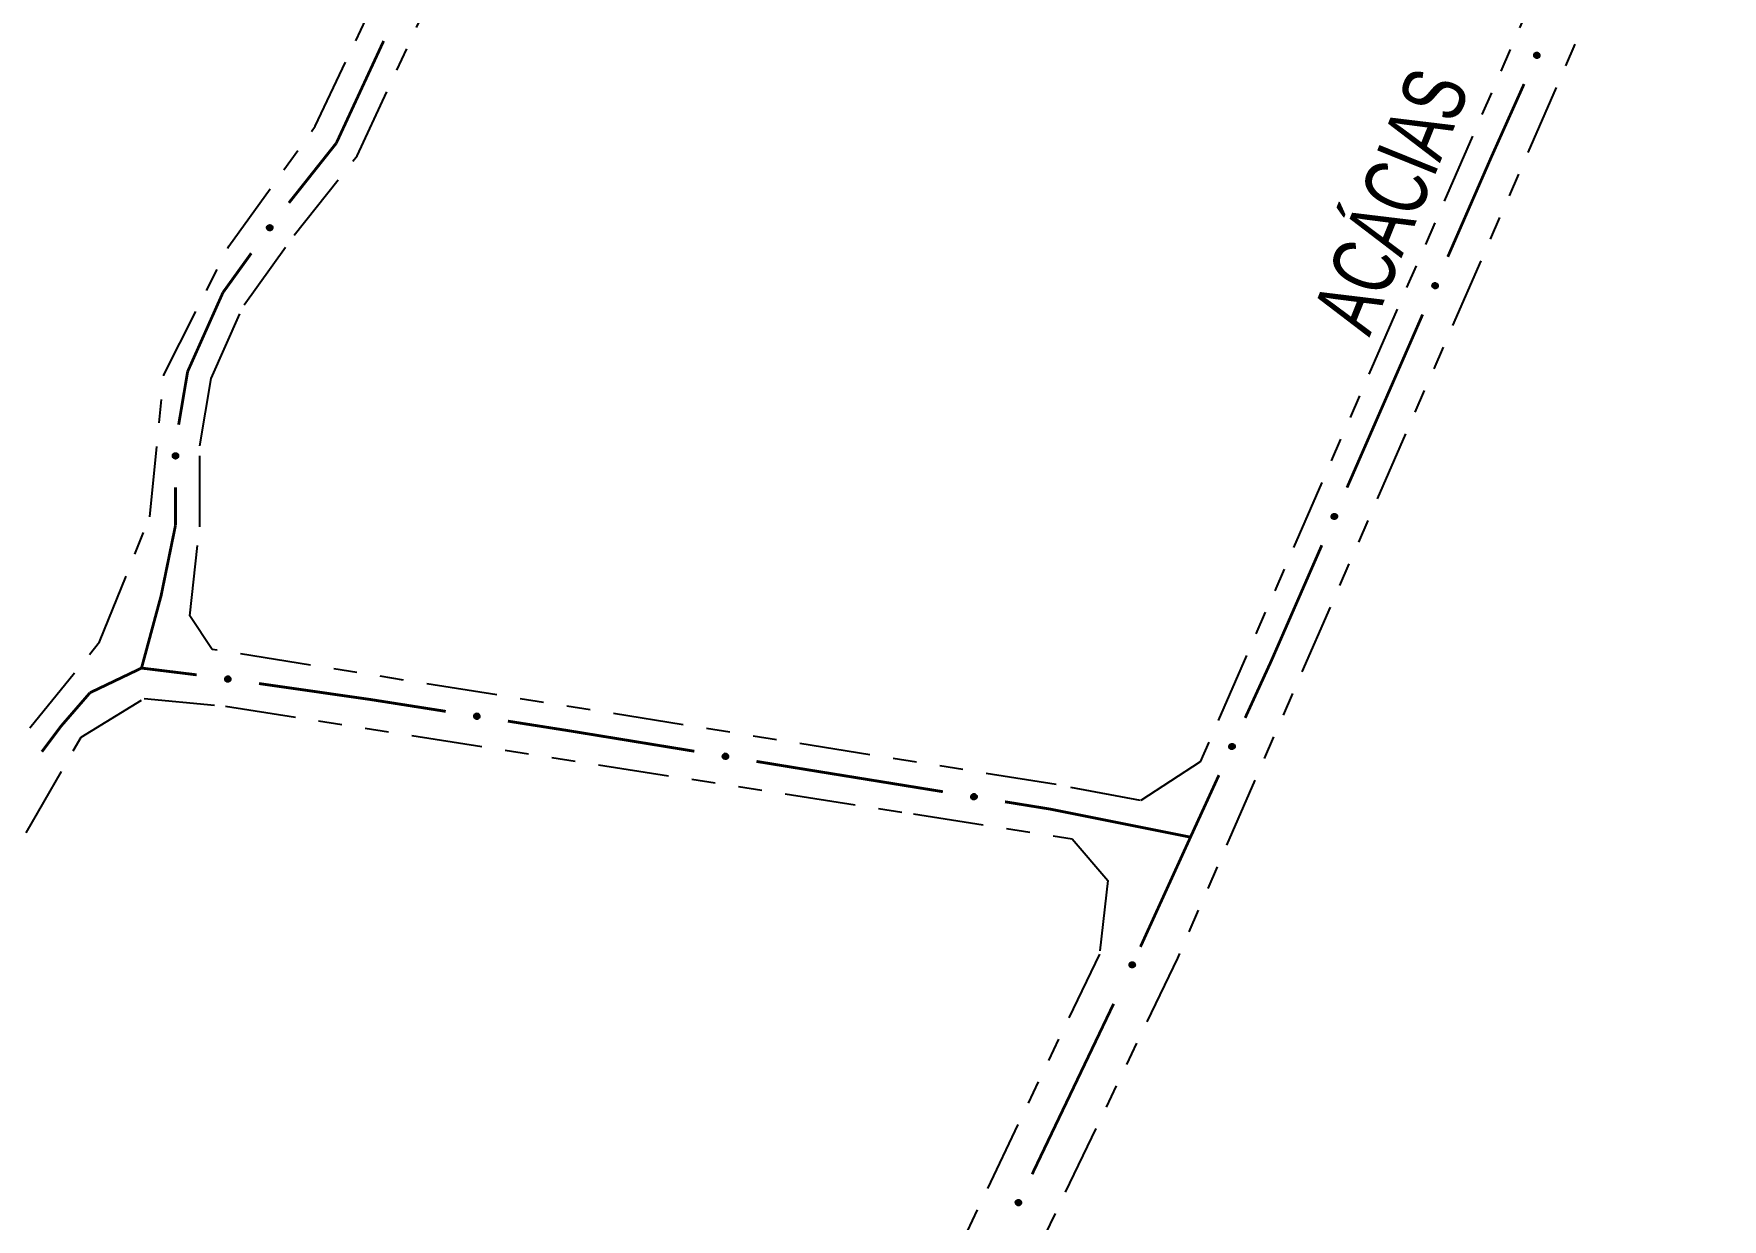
# Model space of a CAD drawing. Extents: x 203665 to 205970, y 4870865 to 4873745.
# Drawn here: x 204501.3 to 204608.6, y 4872321.7 to 4872397 of the extents above; entities that cross this region are included whole.
import ezdxf

# ---------------------------------------------------------------- set-up
doc = ezdxf.new("R2010")
doc.units = 0
doc.header["$LTSCALE"] = 1.5
doc.header["$MEASUREMENT"] = 0
doc.linetypes.add('TRACO_25', pattern=[8, 3, -1, 1, -1, 1, -1])
for name, color, linetype in [('SV-EIXO-RUA-N-PAV', 6, 'CONTINUOUS'), ('SV-RUA-NAO-PAV', 7, 'CONTINUOUS'), ('SV-TXT-RUA-N-PAV', 7, 'CONTINUOUS')]:
    doc.layers.add(name, color=color, linetype=linetype)
doc.styles.add('ARIAL', font='ARIAL.SHX')

msp = doc.modelspace()

# ---------------------------------------------------------------- linework, layer by layer
at = {"layer": 'SV-EIXO-RUA-N-PAV', "const_width": 0.18}
for points in [[(204523.525214, 4872396.58665), (204520.582204, 4872390.235375)], [(204593.932999, 4872389.251109), (204595.993651, 4872393.847947)], [(204520.515674, 4872390.091798), (204517.504672, 4872386.300165)], [(204520.582204, 4872390.235375), (204520.515674, 4872390.091798)], [(204593.54801, 4872388.369045), (204593.932999, 4872389.251109)], [(204591.147879, 4872382.870011), (204593.54801, 4872388.369045)], [(204515.11197, 4872383.095936), (204513.357173, 4872380.66269)], [(204513.312765, 4872380.601112), (204511.304081, 4872376.105365)], [(204513.357173, 4872380.66269), (204513.312765, 4872380.601112)], [(204588.312952, 4872376.374799), (204589.547792, 4872379.203988)], [(204511.304081, 4872376.105365), (204511.068724, 4872375.578598)], [(204587.947302, 4872375.538142), (204588.312952, 4872376.374799)], [(204511.068724, 4872375.578598), (204510.49853, 4872372.203376)], [(204584.7436, 4872368.207637), (204587.947302, 4872375.538142)], [(204510.295321, 4872368.220447), (204510.295553, 4872366.220447)], [(204510.295601, 4872365.803774), (204509.577291, 4872362.293181)], [(204510.295553, 4872366.220447), (204510.295601, 4872365.803774)], [(204579.918452, 4872357.167044), (204583.141749, 4872364.542385)], [(204509.577291, 4872362.293181), (204509.38027, 4872361.33028)], [(204509.38027, 4872361.33028), (204508.331097, 4872357.452559)], [(204508.13836, 4872356.740205), (204505.007247, 4872355.242716)], [(204508.331097, 4872357.452559), (204508.13836, 4872356.740205)], [(204508.663646, 4872356.675828), (204508.13836, 4872356.740205)], [(204579.521995, 4872356.302548), (204579.918452, 4872357.167044)], [(204511.641366, 4872356.310885), (204508.663646, 4872356.675828)], [(204522.650886, 4872354.74829), (204515.602875, 4872355.758201)], [(204578.271433, 4872353.575628), (204579.521995, 4872356.302548)], [(204504.865928, 4872355.175129), (204503.658662, 4872353.782129)], [(204505.007247, 4872355.242716), (204504.865928, 4872355.175129)], [(204523.520198, 4872354.611545), (204522.650886, 4872354.74829)], [(204527.471609, 4872353.989974), (204523.520198, 4872354.611545)], [(204503.658662, 4872353.782129), (204503.016292, 4872353.040934)], [(204503.016292, 4872353.040934), (204501.804785, 4872351.42559)], [(204535.313776, 4872352.756375), (204531.42302, 4872353.368404)], [(204535.374373, 4872352.74647), (204535.313776, 4872352.756375)], [(204543.26959, 4872351.455905), (204535.374373, 4872352.74647)], [(204550.110862, 4872350.33762), (204547.217198, 4872350.810623)], [(204550.177918, 4872350.326747), (204550.110862, 4872350.33762)], [(204559.061867, 4872348.886106), (204550.177918, 4872350.326747)], [(204574.796384, 4872345.99809), (204576.604017, 4872349.939734)], [(204565.903905, 4872347.776586), (204563.010289, 4872348.245821)], [(204565.971158, 4872347.763136), (204565.903905, 4872347.776586)], [(204574.796384, 4872345.99809), (204565.971158, 4872347.763136)], [(204574.520974, 4872345.394306), (204574.796384, 4872345.99809)], [(204571.615937, 4872339.025573), (204574.520974, 4872345.394306)], [(204564.733215, 4872324.581818), (204569.910681, 4872335.407428)]]:
    msp.add_lwpolyline(points, dxfattribs=at)
at = {"layer": 'SV-EIXO-RUA-N-PAV'}
for points in [[(204596.65254, 4872395.586885), (204596.634483, 4872395.632338), (204596.628258, 4872395.675095), (204596.633331, 4872395.712251), (204596.646374, 4872395.743915), (204596.663368, 4872395.774807), (204596.687372, 4872395.802172), (204596.720741, 4872395.826643), (204596.76621, 4872395.845077), (204596.810429, 4872395.848574), (204596.847122, 4872395.84555), (204596.880924, 4872395.83385), (204596.910657, 4872395.816839), (204596.938257, 4872395.790965), (204596.962726, 4872395.756906), (204596.980156, 4872395.710737), (204596.98597, 4872395.668778), (204596.98012, 4872395.632968), (204596.968142, 4872395.599061), (204596.950416, 4872395.567731), (204596.926698, 4872395.541004), (204596.892362, 4872395.51643), (204596.846565, 4872395.499831), (204596.804782, 4872395.493554), (204596.768899, 4872395.498899), (204596.735783, 4872395.511443), (204596.704592, 4872395.52811), (204596.676079, 4872395.551095), (204596.65254, 4872395.586885)], [(204516.455163, 4872384.770247), (204516.463667, 4872384.722084), (204516.461128, 4872384.678951), (204516.448655, 4872384.643586), (204516.429484, 4872384.615208), (204516.406602, 4872384.588385), (204516.377565, 4872384.566432), (204516.339941, 4872384.549206), (204516.291686, 4872384.540336), (204516.247672, 4872384.545841), (204516.212346, 4872384.556215), (204516.181604, 4872384.574501), (204516.15592, 4872384.597166), (204516.134114, 4872384.628082), (204516.117028, 4872384.666381), (204516.109284, 4872384.715119), (204516.112063, 4872384.757388), (204516.125026, 4872384.791278), (204516.143605, 4872384.822067), (204516.167294, 4872384.849171), (204516.195921, 4872384.870556), (204516.234514, 4872384.887689), (204516.282719, 4872384.894696), (204516.324909, 4872384.892405), (204516.358973, 4872384.879922), (204516.388873, 4872384.860947), (204516.416055, 4872384.838324), (204516.439338, 4872384.810054), (204516.455163, 4872384.770247)], [(204590.189471, 4872380.94935), (204590.170966, 4872380.994623), (204590.164319, 4872381.037316), (204590.169024, 4872381.07452), (204590.181755, 4872381.106312), (204590.198442, 4872381.13737), (204590.222174, 4872381.164971), (204590.2553, 4872381.189771), (204590.300585, 4872381.208653), (204590.344767, 4872381.212587), (204590.381489, 4872381.209925), (204590.415404, 4872381.19856), (204590.445304, 4872381.181843), (204590.473159, 4872381.156243), (204590.497963, 4872381.122428), (204590.515847, 4872381.076433), (204590.522076, 4872381.034533), (204590.51658, 4872380.998667), (204590.504938, 4872380.964643), (204590.487522, 4872380.93314), (204590.464069, 4872380.90618), (204590.429977, 4872380.881268), (204590.384347, 4872380.864218), (204590.342627, 4872380.857528), (204590.306694, 4872380.862519), (204590.273455, 4872380.874735), (204590.242101, 4872380.891093), (204590.213362, 4872380.913794), (204590.189471, 4872380.94935)], [(204510.405153, 4872370.364141), (204510.440227, 4872370.330055), (204510.463401, 4872370.293587), (204510.473975, 4872370.257608), (204510.475029, 4872370.223379), (204510.472163, 4872370.188238), (204510.461457, 4872370.153447), (204510.441022, 4872370.117465), (204510.407076, 4872370.082041), (204510.368158, 4872370.060756), (204510.33344, 4872370.048502), (204510.29781, 4872370.045348), (204510.263719, 4872370.048704), (204510.227948, 4872370.06102), (204510.191686, 4872370.082086), (204510.156892, 4872370.117082), (204510.134417, 4872370.152989), (204510.125103, 4872370.188058), (204510.122159, 4872370.223898), (204510.125515, 4872370.259738), (204510.136221, 4872370.293829), (204510.157497, 4872370.330302), (204510.192493, 4872370.364186), (204510.22805, 4872370.38701), (204510.262979, 4872370.396814), (204510.298329, 4872370.398918), (204510.333609, 4872370.396472), (204510.36903, 4872370.387166), (204510.405153, 4872370.364141)], [(204583.784268, 4872366.287438), (204583.765784, 4872366.332719), (204583.759158, 4872366.375416), (204583.763882, 4872366.412618), (204583.776627, 4872366.444404), (204583.793329, 4872366.475454), (204583.817075, 4872366.503043), (204583.850213, 4872366.527827), (204583.895506, 4872366.546687), (204583.939691, 4872366.5506), (204583.976411, 4872366.547921), (204584.010321, 4872366.536539), (204584.040212, 4872366.519808), (204584.068055, 4872366.494195), (204584.092843, 4872366.460367), (204584.110705, 4872366.414364), (204584.116914, 4872366.372461), (204584.111401, 4872366.336597), (204584.099742, 4872366.302579), (204584.082311, 4872366.271084), (204584.058845, 4872366.244136), (204584.024741, 4872366.21924), (204583.979103, 4872366.202212), (204583.93738, 4872366.195542), (204583.901449, 4872366.20055), (204583.868216, 4872366.212782), (204583.83687, 4872366.229155), (204583.808142, 4872366.251871), (204583.784268, 4872366.287438)], [(204513.74971, 4872355.912536), (204513.71099, 4872355.882656), (204513.671602, 4872355.864893), (204513.634487, 4872355.859534), (204513.600454, 4872355.863349), (204513.566077, 4872355.871175), (204513.533157, 4872355.886711), (204513.50044, 4872355.912048), (204513.470194, 4872355.950679), (204513.45465, 4872355.992224), (204513.447448, 4872356.02833), (204513.449384, 4872356.064047), (204513.457545, 4872356.097315), (204513.474814, 4872356.130976), (204513.500815, 4872356.163881), (204513.540395, 4872356.193355), (204513.579129, 4872356.210504), (204513.615165, 4872356.214746), (204513.65106, 4872356.212572), (204513.686061, 4872356.204163), (204513.718287, 4872356.188726), (204513.75137, 4872356.162488), (204513.779943, 4872356.123036), (204513.797489, 4872356.084599), (204513.802235, 4872356.048632), (204513.7993, 4872356.013341), (204513.79187, 4872355.978766), (204513.77763, 4872355.945024), (204513.74971, 4872355.912536)], [(204529.572144, 4872353.548119), (204529.533019, 4872353.518772), (204529.493391, 4872353.501551), (204529.456206, 4872353.4967), (204529.422228, 4872353.500982), (204529.387961, 4872353.509278), (204529.355258, 4872353.525264), (204529.322891, 4872353.551046), (204529.293177, 4872353.590088), (204529.278204, 4872353.631842), (204529.271498, 4872353.668044), (204529.273922, 4872353.70373), (204529.282539, 4872353.736884), (204529.300268, 4872353.770305), (204529.326716, 4872353.802851), (204529.366697, 4872353.831779), (204529.405663, 4872353.848396), (204529.441753, 4872353.852144), (204529.477615, 4872353.849479), (204529.512497, 4872353.84059), (204529.544509, 4872353.824713), (204529.577229, 4872353.798024), (204529.605259, 4872353.758185), (204529.622276, 4872353.719511), (204529.626529, 4872353.683482), (204529.623111, 4872353.648235), (204529.615208, 4872353.613764), (204529.600507, 4872353.580221), (204529.572144, 4872353.548119)], [(204577.277771, 4872351.672967), (204577.260104, 4872351.718573), (204577.254246, 4872351.761382), (204577.259636, 4872351.798493), (204577.272951, 4872351.830045), (204577.290208, 4872351.860789), (204577.314445, 4872351.887948), (204577.348023, 4872351.912133), (204577.393647, 4872351.930176), (204577.437895, 4872351.933295), (204577.474561, 4872351.929957), (204577.508261, 4872351.917968), (204577.537847, 4872351.900703), (204577.565226, 4872351.874594), (204577.589402, 4872351.840326), (204577.606435, 4872351.79401), (204577.611891, 4872351.752002), (204577.605734, 4872351.716243), (204577.593467, 4872351.68244), (204577.575472, 4872351.651263), (204577.551527, 4872351.624741), (204577.516981, 4872351.600461), (204577.471044, 4872351.584255), (204577.429208, 4872351.578336), (204577.393373, 4872351.583988), (204577.360365, 4872351.596815), (204577.329318, 4872351.613749), (204577.301003, 4872351.636976), (204577.277771, 4872351.672967)], [(204545.367434, 4872351.001447), (204545.328133, 4872350.972336), (204545.288403, 4872350.955353), (204545.251189, 4872350.950725), (204545.217238, 4872350.955211), (204545.183021, 4872350.963712), (204545.150415, 4872350.979894), (204545.118203, 4872351.005871), (204545.088724, 4872351.04509), (204545.074001, 4872351.086933), (204545.067513, 4872351.123175), (204545.070152, 4872351.158846), (204545.078967, 4872351.191948), (204545.096896, 4872351.225262), (204545.12354, 4872351.257648), (204545.163694, 4872351.286336), (204545.202758, 4872351.302718), (204545.238871, 4872351.306249), (204545.274716, 4872351.303369), (204545.309544, 4872351.294271), (204545.34146, 4872351.278202), (204545.37402, 4872351.251317), (204545.40181, 4872351.21131), (204545.418594, 4872351.172535), (204545.422631, 4872351.136481), (204545.419001, 4872351.101255), (204545.410891, 4872351.066833), (204545.395989, 4872351.033379), (204545.367434, 4872351.001447)], [(204561.160285, 4872348.434303), (204561.121021, 4872348.405143), (204561.081312, 4872348.388109), (204561.044104, 4872348.383435), (204561.010148, 4872348.387878), (204560.97592, 4872348.396335), (204560.943293, 4872348.412476), (204560.911049, 4872348.438412), (204560.88152, 4872348.477594), (204560.866745, 4872348.519418), (204560.86021, 4872348.555652), (204560.862804, 4872348.591326), (204560.871578, 4872348.624439), (204560.889465, 4872348.657776), (204560.916067, 4872348.690195), (204560.956185, 4872348.718934), (204560.995228, 4872348.735366), (204561.031336, 4872348.738943), (204561.067185, 4872348.736108), (204561.102025, 4872348.727054), (204561.133961, 4872348.711025), (204561.166554, 4872348.684182), (204561.194395, 4872348.64421), (204561.211229, 4872348.605456), (204561.215311, 4872348.569408), (204561.211725, 4872348.534177), (204561.20366, 4872348.499744), (204561.1888, 4872348.466271), (204561.160285, 4872348.434303)], [(204570.937331, 4872337.80311), (204570.919571, 4872337.84868), (204570.913626, 4872337.891477), (204570.918941, 4872337.928599), (204570.932191, 4872337.960178), (204570.949386, 4872337.990958), (204570.973568, 4872338.018165), (204571.007097, 4872338.042418), (204571.052685, 4872338.060554), (204571.096926, 4872338.063763), (204571.133599, 4872338.0605), (204571.167323, 4872338.048579), (204571.196944, 4872338.031374), (204571.224376, 4872338.005321), (204571.248621, 4872337.971103), (204571.265749, 4872337.924821), (204571.27129, 4872337.882824), (204571.265206, 4872337.847053), (204571.253007, 4872337.813225), (204571.235076, 4872337.782012), (204571.211184, 4872337.755441), (204571.176688, 4872337.731091), (204571.130784, 4872337.714791), (204571.088961, 4872337.708787), (204571.053114, 4872337.714367), (204571.02008, 4872337.727127), (204570.988998, 4872337.743997), (204570.960636, 4872337.767167), (204570.937331, 4872337.80311)], [(204563.709005, 4872322.695425), (204563.692075, 4872322.74131), (204563.686908, 4872322.784208), (204563.692896, 4872322.821227), (204563.706718, 4872322.85256), (204563.724468, 4872322.883023), (204563.74914, 4872322.909787), (204563.783104, 4872322.933427), (204563.829013, 4872322.950733), (204563.873306, 4872322.953138), (204563.909913, 4872322.949209), (204563.943415, 4872322.936678), (204563.972719, 4872322.918938), (204563.999673, 4872322.892391), (204564.023294, 4872322.857738), (204564.039578, 4872322.811153), (204564.044356, 4872322.769063), (204564.037623, 4872322.733408), (204564.024812, 4872322.699807), (204564.006318, 4872322.668924), (204563.981947, 4872322.642791), (204563.947015, 4872322.619072), (204563.900822, 4872322.603609), (204563.858897, 4872322.598364), (204563.823157, 4872322.604594), (204563.79036, 4872322.617952), (204563.75959, 4872322.635384), (204563.731653, 4872322.659065), (204563.709005, 4872322.695425)]]:
    msp.add_lwpolyline(points, close=True, dxfattribs=at)
for points in [[(204596.628258, 4872395.675095), (204596.663368, 4872395.774807)], [(204596.630829, 4872395.656696), (204596.672649, 4872395.780008)], [(204596.634483, 4872395.632338), (204596.687372, 4872395.802172)], [(204596.64371, 4872395.612043), (204596.701416, 4872395.807487)], [(204596.65254, 4872395.586885), (204596.720741, 4872395.826643)], [(204596.666294, 4872395.569021), (204596.74375, 4872395.831874)], [(204596.676079, 4872395.551095), (204596.76621, 4872395.845077)], [(204596.692399, 4872395.543861), (204596.786042, 4872395.842823)], [(204596.704592, 4872395.52811), (204596.810429, 4872395.848574)], [(204596.720737, 4872395.523681), (204596.825114, 4872395.843252)], [(204596.735783, 4872395.511443), (204596.847122, 4872395.84555)], [(204596.753797, 4872395.507365), (204596.865688, 4872395.837027)], [(204596.768899, 4872395.498899), (204596.880924, 4872395.83385)], [(204596.788962, 4872395.499079), (204596.895013, 4872395.822386)], [(204596.804782, 4872395.493554), (204596.910657, 4872395.816839)], [(204596.827475, 4872395.498263), (204596.92348, 4872395.799157)], [(204596.846565, 4872395.499831), (204596.938257, 4872395.790965)], [(204596.869638, 4872395.51226), (204596.949714, 4872395.770948)], [(204596.892362, 4872395.51643), (204596.962726, 4872395.756906)], [(204596.909611, 4872395.534715), (204596.968691, 4872395.726553)], [(204596.926698, 4872395.541004), (204596.980156, 4872395.710737)], [(204596.939752, 4872395.558588), (204596.980885, 4872395.683703)], [(204596.950416, 4872395.567731), (204596.98597, 4872395.668778)], [(204516.195921, 4872384.870556), (204516.109284, 4872384.715119)], [(204516.167294, 4872384.849171), (204516.112063, 4872384.757388)], [(204516.179585, 4872384.855972), (204516.11403, 4872384.741743)], [(204516.234514, 4872384.887689), (204516.117028, 4872384.666381)], [(204516.213926, 4872384.873264), (204516.117317, 4872384.697314)], [(204516.257611, 4872384.887183), (204516.126937, 4872384.65)], [(204516.282719, 4872384.894696), (204516.134114, 4872384.628082)], [(204516.301732, 4872384.892376), (204516.146932, 4872384.617074)], [(204516.324909, 4872384.892405), (204516.15592, 4872384.597166)], [(204516.339287, 4872384.883798), (204516.17012, 4872384.588575)], [(204516.358973, 4872384.879922), (204516.181604, 4872384.574501)], [(204516.372053, 4872384.86858), (204516.195884, 4872384.568312)], [(204516.388873, 4872384.860947), (204516.212346, 4872384.556215)], [(204516.401137, 4872384.845923), (204516.234365, 4872384.55402)], [(204516.416055, 4872384.838324), (204516.247672, 4872384.545841)], [(204516.424815, 4872384.820435), (204516.272718, 4872384.546549)], [(204516.439338, 4872384.810054), (204516.291686, 4872384.540336)], [(204516.4453, 4872384.790521), (204516.316349, 4872384.54873)], [(204516.455163, 4872384.770247), (204516.339941, 4872384.549206)], [(204516.458729, 4872384.743824), (204516.362737, 4872384.564064)], [(204516.463667, 4872384.722084), (204516.377565, 4872384.566432)], [(204516.462326, 4872384.69749), (204516.396462, 4872384.585166)], [(204516.461128, 4872384.678951), (204516.406602, 4872384.588385)], [(204590.164319, 4872381.037316), (204590.198442, 4872381.13737)], [(204590.167072, 4872381.018944), (204590.207671, 4872381.142663)], [(204590.170966, 4872380.994623), (204590.222174, 4872381.164971)], [(204590.180393, 4872380.97442), (204590.236165, 4872381.170425)], [(204590.189471, 4872380.94935), (204590.2553, 4872381.189771)], [(204590.203401, 4872380.931624), (204590.278257, 4872381.195229)], [(204590.213362, 4872380.913794), (204590.300585, 4872381.208653)], [(204590.229753, 4872380.906722), (204590.320438, 4872381.206595)], [(204590.242101, 4872380.891093), (204590.344767, 4872381.212587)], [(204590.258289, 4872380.886823), (204590.359504, 4872381.20741)], [(204590.273455, 4872380.874735), (204590.381489, 4872381.209925)], [(204590.291509, 4872380.870835), (204590.400138, 4872381.201586)], [(204590.306694, 4872380.862519), (204590.415404, 4872381.19856)], [(204590.326754, 4872380.862896), (204590.429606, 4872381.187235)], [(204590.342627, 4872380.857528), (204590.445304, 4872381.181843)], [(204590.365273, 4872380.862461), (204590.458301, 4872381.164289)], [(204590.384347, 4872380.864218), (204590.473159, 4872381.156243)], [(204590.407296, 4872380.876874), (204590.484812, 4872381.136341)], [(204590.429977, 4872380.881268), (204590.497963, 4872381.122428)], [(204590.447045, 4872380.899723), (204590.504227, 4872381.092135)], [(204590.464069, 4872380.90618), (204590.515847, 4872381.076433)], [(204590.476949, 4872380.923892), (204590.516844, 4872381.049407)], [(204590.487522, 4872380.93314), (204590.522076, 4872381.034533)], [(204510.125515, 4872370.259738), (204510.134417, 4872370.152989)], [(204510.131504, 4872370.272444), (204510.145164, 4872370.141451)], [(204510.136221, 4872370.293829), (204510.156892, 4872370.117082)], [(204510.149239, 4872370.306559), (204510.173823, 4872370.107342)], [(204510.157497, 4872370.330302), (204510.191686, 4872370.082086)], [(204510.176525, 4872370.343404), (204510.209305, 4872370.074597)], [(204510.192493, 4872370.364186), (204510.227948, 4872370.06102)], [(204510.20927, 4872370.373428), (204510.244784, 4872370.059591)], [(204510.22805, 4872370.38701), (204510.263719, 4872370.048704)], [(204510.244746, 4872370.388441), (204510.280263, 4872370.050044)], [(204510.262979, 4872370.396814), (204510.29781, 4872370.045348)], [(204510.280223, 4872370.395268), (204510.313012, 4872370.048683)], [(204510.298329, 4872370.398918), (204510.33344, 4872370.048502)], [(204510.317065, 4872370.393908), (204510.352581, 4872370.059604)], [(204510.333609, 4872370.396472), (204510.368158, 4872370.060756)], [(204510.351179, 4872370.387089), (204510.388057, 4872370.075982)], [(204510.36903, 4872370.387166), (204510.407076, 4872370.082041)], [(204510.385293, 4872370.374812), (204510.422167, 4872370.103277)], [(204510.405153, 4872370.364141), (204510.441022, 4872370.117465)], [(204510.423503, 4872370.344797), (204510.450817, 4872370.142851)], [(204510.440227, 4872370.330055), (204510.461457, 4872370.153447)], [(204510.453527, 4872370.309323), (204510.465823, 4872370.179695)], [(204510.463401, 4872370.293587), (204510.472163, 4872370.188238)], [(204583.759158, 4872366.375416), (204583.793329, 4872366.475454)], [(204583.761902, 4872366.357043), (204583.802561, 4872366.480742)], [(204583.765784, 4872366.332719), (204583.817075, 4872366.503043)], [(204583.775202, 4872366.312512), (204583.831069, 4872366.50849)], [(204583.784268, 4872366.287438), (204583.850213, 4872366.527827)], [(204583.79819, 4872366.269705), (204583.873172, 4872366.533274)], [(204583.808142, 4872366.251871), (204583.895506, 4872366.546687)], [(204583.82453, 4872366.244791), (204583.915359, 4872366.54462)], [(204583.83687, 4872366.229155), (204583.939691, 4872366.5506)], [(204583.853056, 4872366.224878), (204583.954425, 4872366.545416)], [(204583.868216, 4872366.212782), (204583.976411, 4872366.547921)], [(204583.886268, 4872366.208874), (204583.995056, 4872366.539572)], [(204583.901449, 4872366.20055), (204584.010321, 4872366.536539)], [(204583.921509, 4872366.200918), (204584.024518, 4872366.525207)], [(204583.93738, 4872366.195542), (204584.040212, 4872366.519808)], [(204583.960028, 4872366.200464), (204584.053201, 4872366.502247)], [(204583.979103, 4872366.202212), (204584.068055, 4872366.494195)], [(204584.002058, 4872366.214857), (204584.079699, 4872366.474286)], [(204584.024741, 4872366.21924), (204584.092843, 4872366.460367)], [(204584.041819, 4872366.237687), (204584.099093, 4872366.430071)], [(204584.058845, 4872366.244136), (204584.110705, 4872366.414364)], [(204584.071734, 4872366.261842), (204584.111689, 4872366.387338)], [(204584.082311, 4872366.271084), (204584.116914, 4872366.372461)], [(204513.7993, 4872356.013341), (204513.447448, 4872356.02833)], [(204513.802235, 4872356.048632), (204513.449384, 4872356.064047)], [(204513.798257, 4872356.031782), (204513.450527, 4872356.048525)], [(204513.79187, 4872355.978766), (204513.45465, 4872355.992224)], [(204513.79168, 4872355.995506), (204513.45572, 4872356.007806)], [(204513.796535, 4872356.067869), (204513.456523, 4872356.080749)], [(204513.797489, 4872356.084599), (204513.457545, 4872356.097315)], [(204513.780088, 4872355.962706), (204513.466897, 4872355.970365)], [(204513.77763, 4872355.945024), (204513.470194, 4872355.950679)], [(204513.78671, 4872356.105117), (204513.47101, 4872356.114513)], [(204513.779943, 4872356.123036), (204513.474814, 4872356.130976)], [(204513.763093, 4872355.93068), (204513.489073, 4872355.932726)], [(204513.761639, 4872356.141792), (204513.490901, 4872356.147503)], [(204513.74971, 4872355.912536), (204513.50044, 4872355.912048)], [(204513.75137, 4872356.162488), (204513.500815, 4872356.163881)], [(204513.727958, 4872355.897117), (204513.524179, 4872355.898747)], [(204513.72904, 4872356.174032), (204513.52835, 4872356.177977)], [(204513.71099, 4872355.882656), (204513.533157, 4872355.886711)], [(204513.718287, 4872356.188726), (204513.540395, 4872356.193355)], [(204513.688581, 4872355.872433), (204513.55852, 4872355.878664)], [(204513.671602, 4872355.864893), (204513.566077, 4872355.871175)], [(204513.697788, 4872356.196431), (204513.566183, 4872356.201504)], [(204513.686061, 4872356.204163), (204513.579129, 4872356.210504)], [(204529.623111, 4872353.648235), (204529.271498, 4872353.668044)], [(204529.626529, 4872353.683482), (204529.273922, 4872353.70373)], [(204529.622321, 4872353.666689), (204529.274853, 4872353.688195)], [(204529.615208, 4872353.613764), (204529.278204, 4872353.631842)], [(204529.615248, 4872353.630506), (204529.279488, 4872353.647408)], [(204529.621094, 4872353.702795), (204529.28129, 4872353.720334)], [(204529.622276, 4872353.719511), (204529.282539, 4872353.736884)], [(204529.603207, 4872353.597868), (204529.29015, 4872353.609817)], [(204529.600507, 4872353.580221), (204529.293177, 4872353.590088)], [(204529.611779, 4872353.740174), (204529.296239, 4872353.753896)], [(204529.605259, 4872353.758185), (204529.300268, 4872353.770305)], [(204529.585775, 4872353.566077), (204529.311808, 4872353.571878)], [(204529.587213, 4872353.77719), (204529.316579, 4872353.78661)], [(204529.577229, 4872353.798024), (204529.326716, 4872353.802851)], [(204529.55506, 4872353.809874), (204529.354443, 4872353.816568)], [(204529.544509, 4872353.824713), (204529.366697, 4872353.831779)], [(204529.524117, 4872353.832698), (204529.392594, 4872353.839574)], [(204529.512497, 4872353.84059), (204529.405663, 4872353.848396)], [(204529.572144, 4872353.548119), (204529.322891, 4872353.551046)], [(204529.550183, 4872353.532999), (204529.346446, 4872353.537422)], [(204529.533019, 4872353.518772), (204529.355258, 4872353.525264)], [(204529.510471, 4872353.508858), (204529.380508, 4872353.51687)], [(204529.493391, 4872353.501551), (204529.387961, 4872353.509278)], [(204577.254246, 4872351.761382), (204577.290208, 4872351.860789)], [(204577.256659, 4872351.742962), (204577.299533, 4872351.865911)], [(204577.260104, 4872351.718573), (204577.314445, 4872351.887948)], [(204577.269157, 4872351.6982), (204577.328534, 4872351.893142)], [(204577.277771, 4872351.672967), (204577.348023, 4872351.912133)], [(204577.291372, 4872351.654986), (204577.371076, 4872351.917167)], [(204577.301003, 4872351.636976), (204577.393647, 4872351.930176)], [(204577.317261, 4872351.629603), (204577.41346, 4872351.927753)], [(204577.329318, 4872351.613749), (204577.437895, 4872351.933295)], [(204577.345424, 4872351.609182), (204577.452534, 4872351.927848)], [(204577.360365, 4872351.596815), (204577.474561, 4872351.929957)], [(204577.378344, 4872351.592583), (204577.493053, 4872351.921275)], [(204577.393373, 4872351.583988), (204577.508261, 4872351.917968)], [(204577.413436, 4872351.583996), (204577.522252, 4872351.906383)], [(204577.429208, 4872351.578336), (204577.537847, 4872351.900703)], [(204577.451941, 4872351.582851), (204577.550519, 4872351.882912)], [(204577.471044, 4872351.584255), (204577.565226, 4872351.874594)], [(204577.494223, 4872351.596486), (204577.57651, 4872351.854479)], [(204577.516981, 4872351.600461), (204577.589402, 4872351.840326)], [(204577.534387, 4872351.618598), (204577.595107, 4872351.809923)], [(204577.551527, 4872351.624741), (204577.606435, 4872351.79401)], [(204577.564731, 4872351.642212), (204577.606933, 4872351.76697)], [(204577.575472, 4872351.651263), (204577.611891, 4872351.752002)], [(204545.419001, 4872351.101255), (204545.067513, 4872351.123175)], [(204545.422631, 4872351.136481), (204545.070152, 4872351.158846)], [(204545.418321, 4872351.119713), (204545.070989, 4872351.143306)], [(204545.410891, 4872351.066833), (204545.074001, 4872351.086933)], [(204545.411031, 4872351.083574), (204545.075379, 4872351.102492)], [(204545.417311, 4872351.155827), (204545.077619, 4872351.175405)], [(204545.418594, 4872351.172535), (204545.078967, 4872351.191948)], [(204545.398795, 4872351.051008), (204545.085815, 4872351.064837)], [(204545.395989, 4872351.033379), (204545.088724, 4872351.04509)], [(204545.408222, 4872351.193261), (204545.092769, 4872351.208877)], [(204545.40181, 4872351.21131), (204545.096896, 4872351.225262)], [(204545.381172, 4872351.019323), (204545.107245, 4872351.026769)], [(204545.383878, 4872351.230423), (204545.113305, 4872351.241469)], [(204545.367434, 4872351.001447), (204545.118203, 4872351.005871)], [(204545.37402, 4872351.251317), (204545.12354, 4872351.257648)], [(204545.345382, 4872350.98646), (204545.141675, 4872350.992105)], [(204545.328133, 4872350.972336), (204545.150415, 4872350.979894)], [(204545.351921, 4872351.2633), (204545.151348, 4872351.271198)], [(204545.34146, 4872351.278202), (204545.163694, 4872351.286336)], [(204545.305527, 4872350.962557), (204545.175614, 4872350.971349)], [(204545.288403, 4872350.955353), (204545.183021, 4872350.963712)], [(204545.321117, 4872351.286309), (204545.189637, 4872351.293975)], [(204545.309544, 4872351.294271), (204545.202758, 4872351.302718)], [(204561.211725, 4872348.534177), (204560.86021, 4872348.555652)], [(204561.215311, 4872348.569408), (204560.862804, 4872348.591326)], [(204561.211023, 4872348.552634), (204560.863661, 4872348.575787)], [(204561.20366, 4872348.499744), (204560.866745, 4872348.519418)], [(204561.203779, 4872348.516486), (204560.868102, 4872348.534979)], [(204561.209967, 4872348.588746), (204560.87025, 4872348.607895)], [(204561.211229, 4872348.605456), (204560.871578, 4872348.624439)], [(204561.191583, 4872348.483904), (204560.878587, 4872348.497337)], [(204561.1888, 4872348.466271), (204560.88152, 4872348.477594)], [(204561.20083, 4872348.626169), (204560.885358, 4872348.641386)], [(204561.194395, 4872348.64421), (204560.889465, 4872348.657776)], [(204561.174001, 4872348.452197), (204560.900065, 4872348.459296)], [(204561.17644, 4872348.663301), (204560.905853, 4872348.674003)], [(204561.160285, 4872348.434303), (204560.911049, 4872348.438412)], [(204561.166554, 4872348.684182), (204560.916067, 4872348.690195)], [(204561.138252, 4872348.419288), (204560.934539, 4872348.424676)], [(204561.121021, 4872348.405143), (204560.943293, 4872348.412476)], [(204561.144441, 4872348.696137), (204560.943858, 4872348.703781)], [(204561.133961, 4872348.711025), (204560.956185, 4872348.718934)], [(204561.098427, 4872348.395335), (204560.968503, 4872348.403963)], [(204561.081312, 4872348.388109), (204560.97592, 4872348.396335)], [(204561.113607, 4872348.719107), (204560.982118, 4872348.726606)], [(204561.102025, 4872348.727054), (204560.995228, 4872348.735366)], [(204570.913626, 4872337.891477), (204570.949386, 4872337.990958)], [(204570.916077, 4872337.873062), (204570.958701, 4872337.996098)], [(204570.919571, 4872337.84868), (204570.973568, 4872338.018165)], [(204570.928666, 4872337.828325), (204570.987647, 4872338.023388)], [(204570.937331, 4872337.80311), (204571.007097, 4872338.042418)], [(204570.950969, 4872337.785157), (204571.03014, 4872338.047499)], [(204570.960636, 4872337.767167), (204571.052685, 4872338.060554)], [(204570.976909, 4872337.759827), (204571.072502, 4872338.058171)], [(204570.988998, 4872337.743997), (204571.096926, 4872338.063763)], [(204571.005114, 4872337.739462), (204571.111576, 4872338.058346)], [(204571.02008, 4872337.727127), (204571.133599, 4872338.0605)], [(204571.038068, 4872337.722931), (204571.152108, 4872338.051855)], [(204571.053114, 4872337.714367), (204571.167323, 4872338.048579)], [(204571.073177, 4872337.714415), (204571.181337, 4872338.037023)], [(204571.088961, 4872337.708787), (204571.196944, 4872338.031374)], [(204571.111684, 4872337.713348), (204571.209652, 4872338.013609)], [(204571.130784, 4872337.714791), (204571.224376, 4872338.005321)], [(204571.153938, 4872337.727069), (204571.235701, 4872337.98523)], [(204571.176688, 4872337.731091), (204571.248621, 4872337.971103)], [(204571.194057, 4872337.749263), (204571.254388, 4872337.940711)], [(204571.211184, 4872337.755441), (204571.265749, 4872337.924821)], [(204571.224353, 4872337.772938), (204571.266302, 4872337.897782)], [(204571.235076, 4872337.782012), (204571.27129, 4872337.882824)], [(204563.686908, 4872322.784208), (204563.724468, 4872322.883023)], [(204563.689024, 4872322.765751), (204563.733875, 4872322.887993)], [(204563.692075, 4872322.74131), (204563.74914, 4872322.909787)], [(204563.700799, 4872322.720794), (204563.763311, 4872322.914754)], [(204563.709005, 4872322.695425), (204563.783104, 4872322.933427)], [(204563.722314, 4872322.677228), (204563.806235, 4872322.938089)], [(204563.731653, 4872322.659065), (204563.829013, 4872322.950733)], [(204563.74779, 4872322.65143), (204563.848784, 4872322.94799)], [(204563.75959, 4872322.635384), (204563.873306, 4872322.953138)], [(204563.775621, 4872322.630557), (204563.887855, 4872322.947455)], [(204563.79036, 4872322.617952), (204563.909913, 4872322.949209)], [(204563.808269, 4872322.613431), (204563.928263, 4872322.94023)], [(204563.823157, 4872322.604594), (204563.943415, 4872322.936678)], [(204563.843218, 4872322.604278), (204563.957218, 4872322.924869)], [(204563.858897, 4872322.598364), (204563.972719, 4872322.918938)], [(204563.8817, 4872322.602512), (204563.985102, 4872322.900945)], [(204563.900822, 4872322.603609), (204563.999673, 4872322.892391)], [(204563.924195, 4872322.615464), (204564.010632, 4872322.872097)], [(204563.947015, 4872322.619072), (204564.023294, 4872322.857738)], [(204563.964711, 4872322.636926), (204564.028508, 4872322.827247)], [(204563.981947, 4872322.642791), (204564.039578, 4872322.811153)], [(204563.995432, 4872322.660047), (204564.03964, 4872322.784109)], [(204564.006318, 4872322.668924), (204564.044356, 4872322.769063)]]:
    msp.add_lwpolyline(points, dxfattribs=at)
at = {"layer": 'SV-RUA-NAO-PAV', "linetype": 'TRACO_25'}
for points in [[(204477.478869, 4872302.417462, 8.093378), (204496.686135, 4872345.672556, 8.133396), (204501.045809, 4872352.951677, 8.03335), (204505.475704, 4872358.400964, 8.023346), (204508.668828, 4872366.346583, 8.023346), (204509.556488, 4872375.371134, 7.873277), (204513.683764, 4872383.538253, 7.823254), (204519.183532, 4872391.177287, 7.943309), (204535.951415, 4872426.613219, 7.763226), (204535.841055, 4872429.602948, 7.763226), (204533.670599, 4872431.312893, 7.723207), (204473.389093, 4872436.428933, 8.083373), (204469.742559, 4872435.065579, 8.103383), (204467.712592, 4872432.705894, 8.083373), (204435.676974, 4872362.083935, 8.55359)], [(204613.58095, 4872424.019776, 7.162949), (204607.551508, 4872413.031077, 7.182958), (204602.82192, 4872404.632077, 7.072907), (204573.96618, 4872338.319569, 7.423069), (204534.141098, 4872255.099143, 7.283004)]]:
    msp.add_polyline3d(points, dxfattribs=at)
for points in [[(204541.88186, 4872428.86273, 7.763226), (204546.362351, 4872429.222484, 7.733212), (204605.280158, 4872422.340325, 7.40306), (204607.420652, 4872420.270414, 7.393055), (204606.100887, 4872416.890789, 7.393055), (204601.661117, 4872410.361603, 7.333027), (204597.511646, 4872401.542614, 7.202968), (204575.414906, 4872350.788349, 7.483097), (204571.614741, 4872348.318757, 7.483097), (204566.263986, 4872349.338917, 7.463088), (204512.63661, 4872357.930667, 7.823254), (204511.216195, 4872360.050539, 7.823254), (204511.835611, 4872365.719986, 7.873277), (204511.835014, 4872370.869511, 8.083373), (204512.554605, 4872375.129083, 8.03335), (204514.65431, 4872379.82855, 7.873277), (204517.841322, 4872384.247742, 7.833258), (204521.835796, 4872389.277819, 7.873277), (204539.251779, 4872426.863039, 7.853267)], [(204440.714437, 4872216.727119, 7.90329), (204442.654052, 4872222.036536, 7.893286), (204471.72067, 4872280.989714, 7.803244), (204500.816557, 4872346.272305, 8.03335), (204504.306267, 4872352.351578, 8.023346), (204508.306458, 4872354.801162, 8.023346), (204513.467129, 4872354.310962, 7.913295), (204557.185009, 4872347.469638, 7.913295), (204567.284508, 4872345.889187, 7.453083), (204569.535083, 4872343.239325, 7.593147), (204569.005561, 4872338.569781, 7.453083), (204536.059644, 4872269.597713, 7.273), (204505.9033, 4872207.164909, 7.443078), (204504.193321, 4872205.235169, 7.443078), (204500.992945, 4872205.195324, 7.443078), (204445.485773, 4872210.097505, 7.853267), (204441.164995, 4872212.377499, 7.843263)]]:
    msp.add_polyline3d(points, close=True, dxfattribs=at)

# ---------------------------------------------------------------- texts
at = {"layer": 'SV-TXT-RUA-N-PAV', "style": 'ARIAL', "width": 0.7}
msp.add_text('ACÁCIAS', height=4, rotation=68, dxfattribs=at).set_placement((204586.166968, 4872377.728558))

doc.saveas('drawing.dxf')
